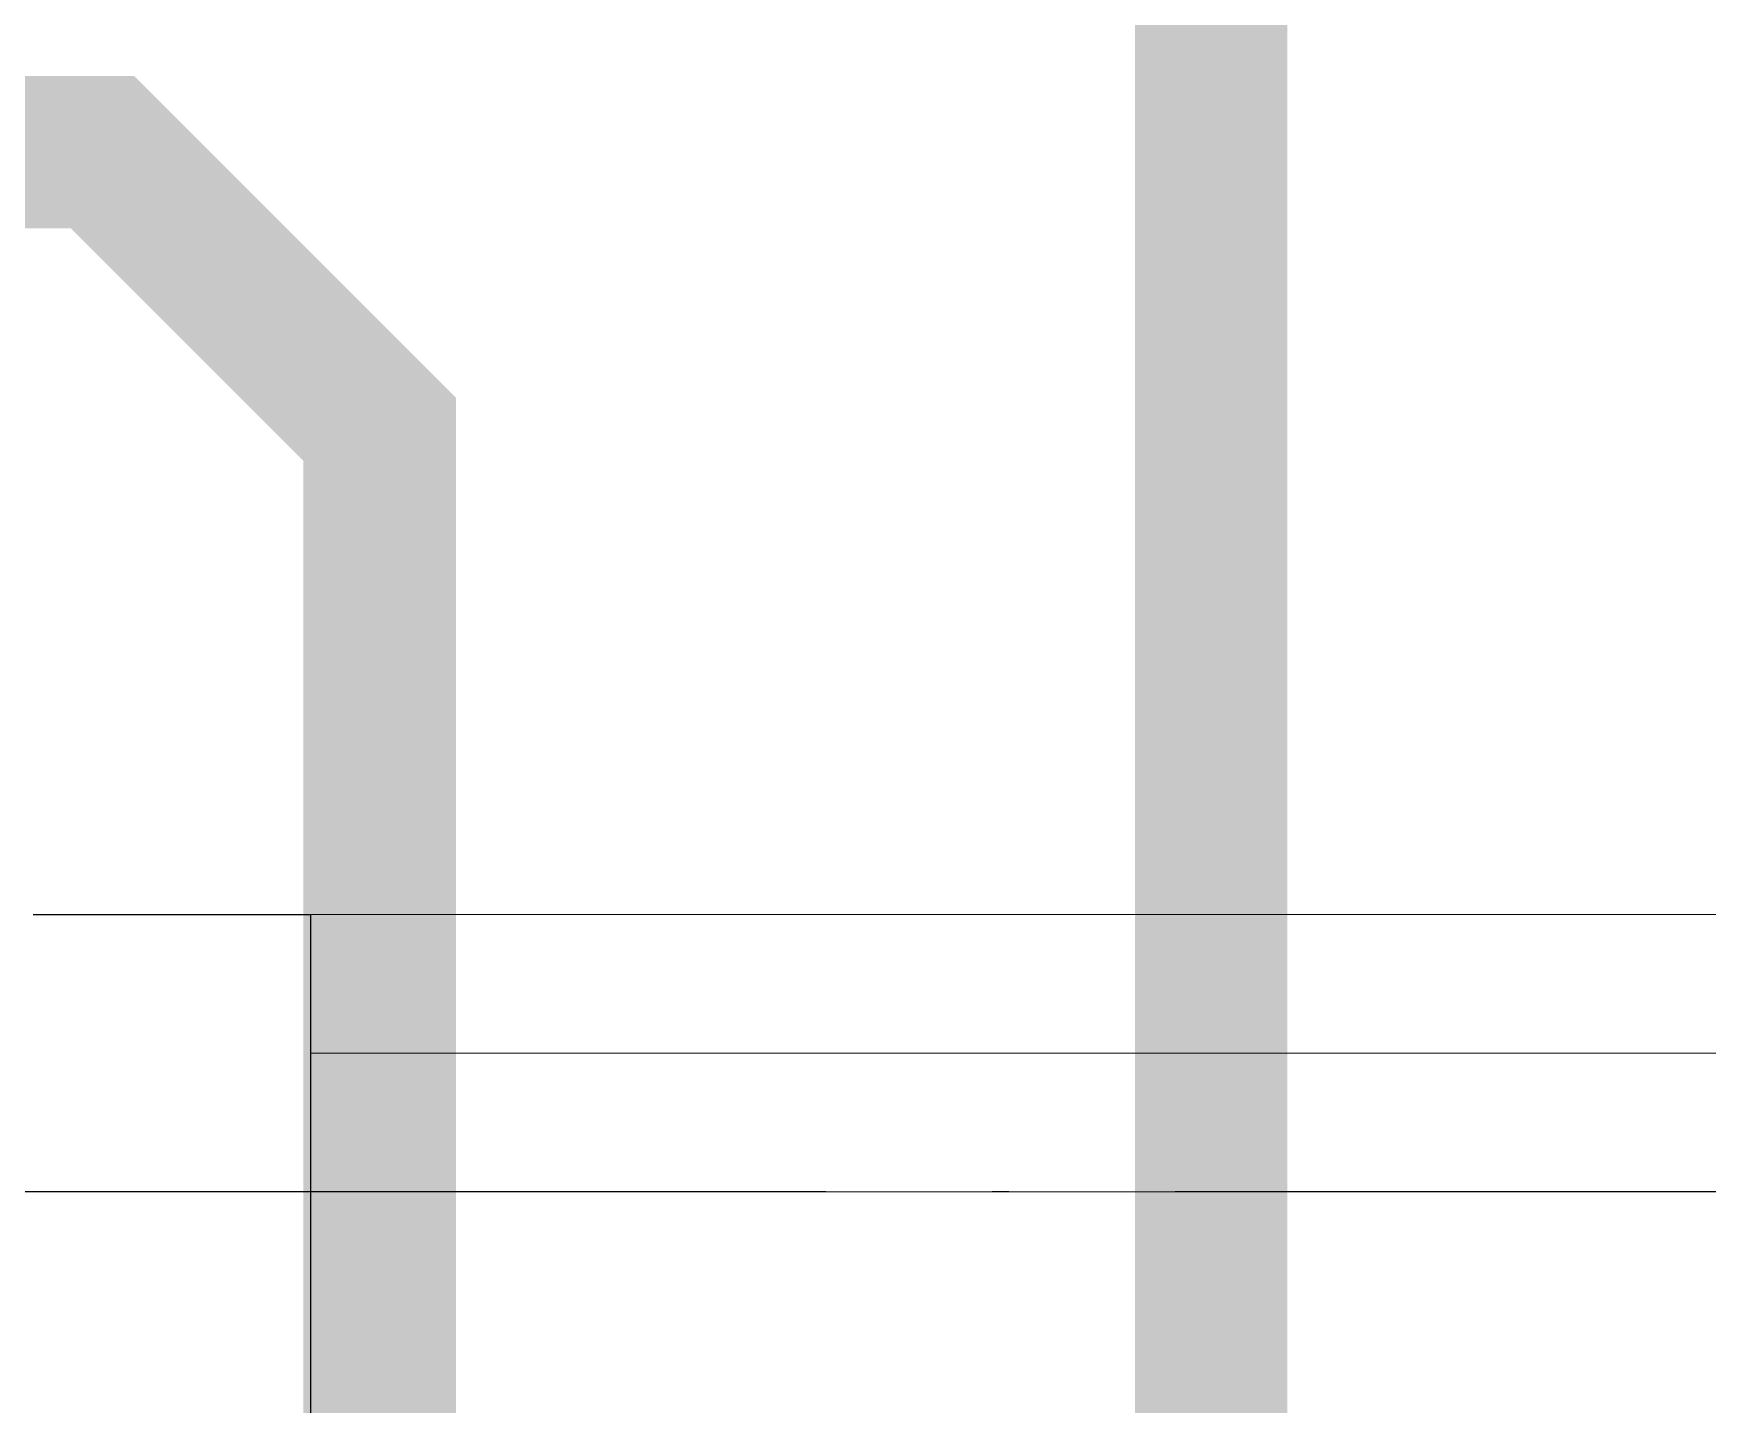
# Model space of a CAD drawing. Extents: x 27938 to 1507990, y 110129 to 923079.
# Drawn here: x 869467 to 870071, y 672580 to 673075 of the extents above; entities that cross this region are included whole.
import ezdxf

# ---------------------------------------------------------------- set-up
doc = ezdxf.new("R2010")
doc.units = 0
doc.header["$LTSCALE"] = 1000
doc.header["$MEASUREMENT"] = 0
doc.linetypes.add('DOTE', pattern=[2.42, 2, -0.2, 0.02, -0.2])
for name, color, linetype in [('DOTE', 1, 'Continuous'), ('PIPE-废水', 31, 'TG_F'), ('WALL', 9, 'Continuous')]:
    doc.layers.add(name, color=color, linetype=linetype)
doc.layers.add('平面-栏杆', color=135, linetype='Continuous', lineweight=15)
doc.layers.add('平面-看线', color=45, linetype='Continuous', lineweight=15)
doc.styles.add('TG_LINETYPE', font='SIMPLEX', dxfattribs={"width": 0.8, "height": 3, "bigfont": 'HZTXT'})
doc.linetypes.add('TG_F', pattern='A,2,-0.3,["F",TG_LINETYPE,S=0.1,R=0,X=-0.23,Y=-0.15],0', length=2.3)

msp = doc.modelspace()

# ---------------------------------------------------------------- hatches: boundary and pattern name
at = {"layer": 'PIPE-废水'}
for points in [[(869491.58, 673032.17), (869491.58, 673059.67), (869502.97, 673059.67)], [(869491.58, 673032.17), (869511.02, 673051.62), (869502.97, 673059.67)], [(869591.58, 672932.17), (869611.02, 672951.62), (869619.08, 672943.56)], [(869591.58, 672932.17), (869619.08, 672932.17), (869619.08, 672943.56)]]:
    msp.add_hatch(color=256, dxfattribs=at).paths.add_polyline_path(points)

# ---------------------------------------------------------------- linework, layer by layer
at = {"layer": 'DOTE', "color": 169, "linetype": 'DOTE', "ltscale": 0.3}
msp.add_line((879916.58, 672657.17), (825916.58, 672657.17), dxfattribs=at)
at = {"layer": 'PIPE-废水', "ltscale": 0.5, "const_width": 55}
for points in [[(869891.58, 672113.52), (869891.58, 673487.17)], [(869491.58, 673032.17), (869196.58, 673032.17)], [(869491.58, 673032.17), (869591.58, 672932.17)], [(869591.58, 672164.31), (869591.58, 672932.17)]]:
    msp.add_lwpolyline(points, dxfattribs=at)
at = {"layer": 'WALL', "color": 8}
for p, q in [((869466.58, 672757.17), (869566.58, 672757.17)), ((869566.58, 672757.17), (869566.58, 672557.17))]:
    msp.add_line(p, q, dxfattribs=at)
at = {"layer": '平面-栏杆', "color": 8}
for points in [[(869566.58, 672707.17), (874216.58, 672707.17)], [(869566.58, 672657.17), (874216.58, 672657.17)]]:
    msp.add_lwpolyline(points, dxfattribs=at)
at = {"layer": '平面-看线', "color": 8}
msp.add_lwpolyline([(869566.58, 672757.17), (874216.58, 672757.17)], dxfattribs=at)

doc.saveas('drawing.dxf')
